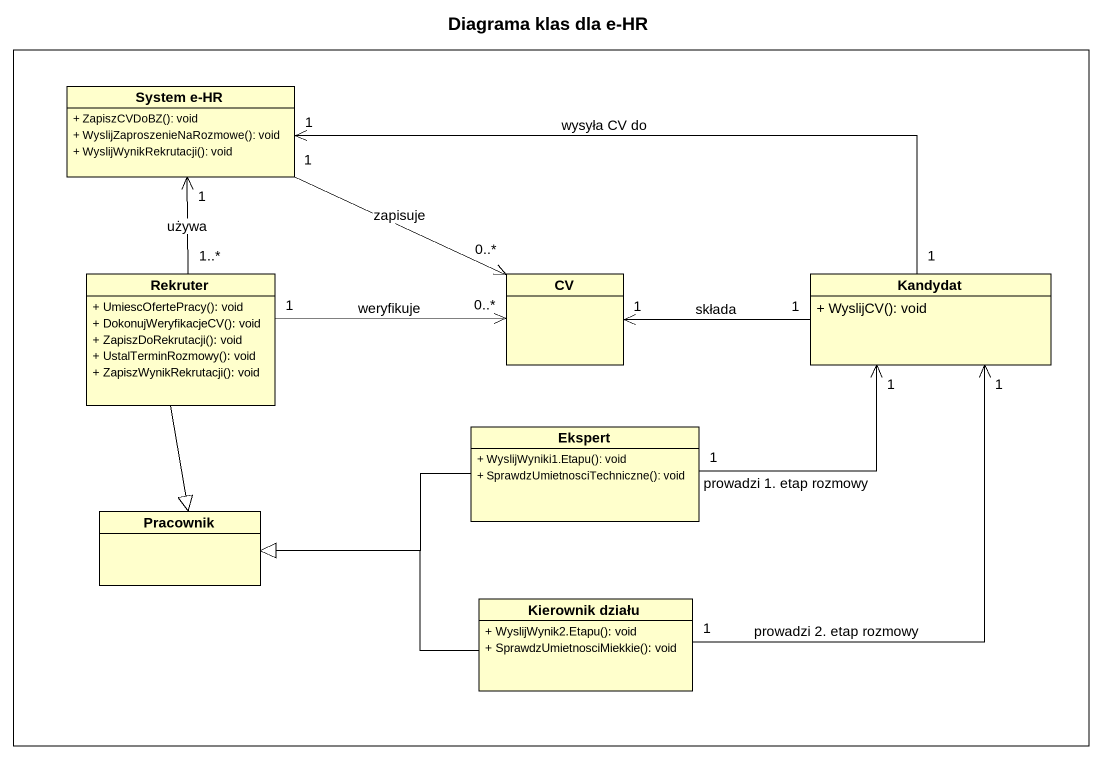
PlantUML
@startuml
title Diagrama klas dla e-HR
hide circle
hide empty members
skinparam classAttributeIconSize 0
rectangle " " as rectangle1 {
  class "System e-HR" as System_e_HR {
    + ZapiszCVDoBZ(): void
    + WyslijZaproszenieNaRozmowe(): void
    + WyslijWynikRekrutacji(): void
  }
  class Rekruter {
    + UmiescOfertePracy(): void
    + DokonujWeryfikacjeCV(): void
    + ZapiszDoRekrutacji(): void
    + UstalTerminRozmowy(): void
    + ZapiszWynikRekrutacji(): void
  }
  class CV
  class Kandydat {
    + WyslijCV(): void
  }
  class Ekspert {
    + WyslijWyniki1.Etapu(): void
    + SprawdzUmietnosciTechniczne(): void
  }
  class Pracownik
  class "Kierownik działu" as Kierownik_działu {
    + WyslijWynik2.Etapu(): void
    + SprawdzUmietnosciMiekkie(): void
  }
}
System_e_HR "1" -right-> "0..*" CV : zapisuje
Rekruter "1..*" -up-> "1" System_e_HR : używa
Rekruter "1" -right-> "0..*" CV : weryfikuje
Rekruter --|> Pracownik
Kandydat "1" -left-> "1" System_e_HR : wysyła CV do
Kandydat "1" -left-> "1" CV : składa
Ekspert "1" -right-> "1" Kandydat : prowadzi 1. etap rozmowy
Ekspert -left-|> Pracownik
Kierownik_działu "1" -up-> "1" Kandydat : prowadzi 2. etap rozmowy
Kierownik_działu -left-|> Pracownik
@enduml
